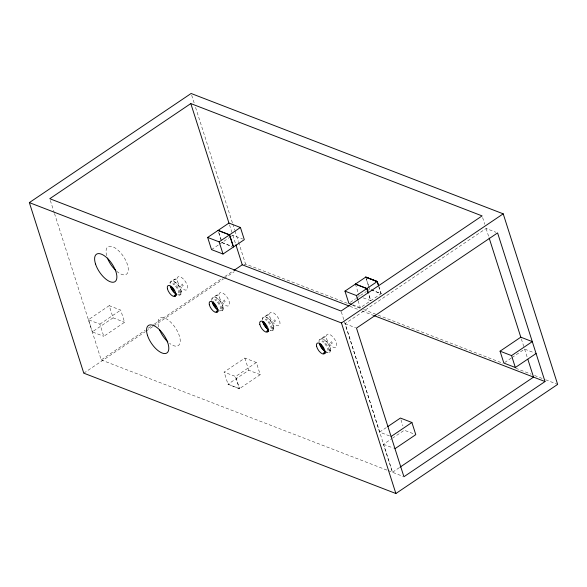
<?xml version="1.0" encoding="UTF-8"?>
<svg xmlns="http://www.w3.org/2000/svg" width="587" height="587" viewBox="0 0 587 587"><rect width="100%" height="100%" fill="white"/><g stroke="black" fill="none" stroke-linecap="round" stroke-linejoin="round"><path stroke-width="0.44" stroke-dasharray="2.94 2.2" d="M109.211 305.673L88.395 319.717L99.878 324.149L103.767 336.322L124.576 322.278L120.695 310.105L109.211 305.673L113.093 317.853L124.576 322.278M99.878 324.149L120.695 310.105M211.525 249.607L218.936 244.61M219.677 244.111L230.669 236.693M231.388 236.209L232.826 235.24L242.673 239.034M113.093 317.853L92.276 331.89L103.767 336.322M54.496 213.507L101.228 359.926L145.209 330.261M148.24 328.221L153.545 324.64M154.308 324.127L224.065 277.071M224.821 276.558L233.164 270.93M83.787 373.171L145.305 331.67M146.06 331.163L152.899 326.548M153.662 326.034L223.53 278.906M224.293 278.392L234.169 271.73M244.038 265.067L245.557 264.047L348.164 303.611M260.224 374.667L248.741 370.236L227.925 384.28L239.408 388.711L260.224 374.667L256.343 362.495L244.86 358.063L224.043 372.107L235.6 376.487L239.489 388.66L227.998 384.228L224.117 372.055M256.343 362.495L235.526 376.538L239.408 388.711M350.329 302.298L355.517 298.805M356.258 298.306L365.914 291.79M366.648 291.291L369.663 289.259L381.146 293.683L360.33 307.727L352.127 304.565M389.445 435.892L379.606 432.098L345.002 323.672L486.109 228.482L495.956 232.283M379.606 432.098L386.349 427.549M399.336 467.656L392.439 472.308L383.487 444.271L391.712 438.724M392.454 438.225L404.304 430.227L414.972 434.343M504.6 362.575L511.262 358.077M512.003 357.578L524.595 349.082L534.441 352.882M221.974 242.556L231.821 246.357M221.901 242.607L231.74 246.408M363.324 297.888L370.779 300.683L368.834 294.593L370.705 300.735M352.442 305.262L360.132 308.226M363.551 309.547L377.236 314.823M378.087 315.153L502.927 363.294M515.753 368.24L531.147 374.176M534.566 375.497L544.824 379.451M545.683 379.782L557.65 384.397M349.889 306.304L358.43 309.591M361.849 310.912L373.809 315.527M345.002 323.672L355.663 327.781M383.487 444.271L393.334 448.064M101.228 359.926L387.391 470.282M388.242 470.613L403.1 476.424M371.292 289.897L381.073 293.735L378.85 286.779M322.74 340.739L324.163 341.803M321.925 341.311L323.349 342.382M265.977 318.873L267.401 319.937M265.17 319.445L266.593 320.509M215.473 299.143L216.897 300.206M214.659 299.715L216.082 300.786M173.569 283.205L174.992 284.269M172.761 283.778L174.185 284.842M331.428 341.524L332.433 343.27M330.62 342.104L331.626 343.843M274.672 319.658L275.67 321.397M273.858 320.231L274.863 321.977M224.161 299.928L225.166 301.674M223.346 300.507L224.351 302.246M182.263 283.991L183.269 285.73M181.449 284.563L182.454 286.309M482.631 217.579L484.774 224.293M486.109 228.482L488.883 237.185M521.344 338.89L524.059 347.387M524.595 349.082L527.581 358.43M378.931 286.727L381.146 293.683M365.782 277.086L368.555 285.781M368.834 286.647L369.663 289.259M366.259 278.876L369.032 287.571M400.972 419.793L402.917 425.883M355.406 284.079L358.187 292.774M358.459 293.647L359.295 296.252M358.114 300.771L360.33 307.727M341.326 311.873L392.512 472.256M191.678 95.219L194.18 103.048M195.566 107.399L232.503 223.141M232.782 224.014L234.727 230.104M235.005 230.977L238.337 241.418M238.615 242.292L245.557 264.047M229.495 224.806L232.276 233.501M232.826 235.24L235.6 243.928M218.995 232.944L221.497 240.773M218.569 232.173L221.343 240.868M244.86 358.063L248.741 370.236M88.468 319.666L92.357 331.838M50.328 200.446L54.224 212.641M323.07 337.466A7.822 3.742 54.7 0 1 327.399 337.444M322.263 338.039A7.822 3.742 54.7 0 1 326.592 338.017M325.477 351.488A7.822 3.742 54.7 0 0 330.18 350.395L330.18 348.994A7.822 3.742 54.7 0 0 324.075 339.8A7.822 3.742 54.7 0 0 319.372 342.294M319.027 342.082A8.313 3.977 54.7 0 1 324.031 339.425A8.313 3.977 54.7 0 1 330.525 349.206A8.313 3.977 54.7 0 1 325.528 351.862M324.728 343.777A7.822 3.742 54.7 0 1 328.038 350.512M325.536 343.197A7.822 3.742 54.7 0 1 328.852 349.94M270.093 330.29A7.822 3.742 54.7 0 0 273.417 328.529L273.417 327.128A7.822 3.742 54.7 0 0 268.024 318.418A7.822 3.742 54.7 0 0 262.609 319.027M262.264 320.209A8.313 3.977 54.7 0 1 266.769 317.274A8.313 3.977 54.7 0 1 273.542 326.203A8.313 3.977 54.7 0 1 270.225 330.701M266.315 315.593A7.822 3.742 54.7 0 1 270.644 315.571M265.5 316.173A7.822 3.742 54.7 0 1 269.829 316.151M268.78 321.331A7.822 3.742 54.7 0 1 272.089 328.067M267.966 321.903A7.822 3.742 54.7 0 1 271.275 328.647M219.589 310.56A7.822 3.742 54.7 0 0 222.913 308.799L222.913 307.397A7.822 3.742 54.7 0 0 217.513 298.688A7.822 3.742 54.7 0 0 212.105 299.297M211.76 300.485A8.313 3.977 54.7 0 1 216.265 297.543A8.313 3.977 54.7 0 1 223.038 306.48A8.313 3.977 54.7 0 1 219.721 310.978M217.454 302.18A7.822 3.742 54.7 0 1 220.771 308.916M215.803 295.87A7.822 3.742 54.7 0 1 220.132 295.848M214.989 296.442A7.822 3.742 54.7 0 1 219.318 296.42M218.269 301.601A7.822 3.742 54.7 0 1 221.585 308.344M177.685 294.623A7.822 3.742 54.7 0 0 181.009 292.862L181.016 291.46A7.822 3.742 54.7 0 0 175.616 282.751A7.822 3.742 54.7 0 0 170.201 283.36M169.863 283.059A8.313 3.977 54.7 0 1 179.145 286.229A8.313 3.977 54.7 0 1 177.817 295.034M173.092 280.505A7.822 3.742 54.7 0 1 177.421 280.483M173.906 279.926A7.822 3.742 54.7 0 1 178.235 279.904M176.371 285.664A7.822 3.742 54.7 0 1 179.681 292.399M175.557 286.236A7.822 3.742 54.7 0 1 178.866 292.979M106.665 255.705A16.553 7.477 56 0 1 115.103 247.956A16.553 7.477 56 0 1 128.304 269.25A16.553 7.477 56 0 1 115.852 270.512M158.6 326.996A16.553 7.477 56 0 1 166.466 318.91A16.553 7.477 56 0 1 180.136 339.301A16.553 7.477 56 0 1 169.533 343.3M180.136 292.084L180.128 293.478L181.823 292.282L181.823 290.881L180.136 292.084M222.033 308.021L222.033 309.422L223.728 308.226L223.728 306.825L222.033 308.021M272.537 327.751L272.537 329.146L274.232 327.95L274.232 326.555L272.537 327.751M329.3 349.617L329.3 351.019L330.995 349.823L330.995 348.421L329.3 349.617M326.68 339.015A7.822 3.537 56 0 0 335.735 347.453A7.822 3.537 56 0 0 332.132 336.168A7.822 3.537 56 0 0 326.68 339.015M269.917 317.149A7.822 3.537 56 0 0 278.972 325.587A7.822 3.537 56 0 0 275.369 314.294A7.822 3.537 56 0 0 269.917 317.149M219.413 297.418A7.822 3.537 56 0 0 228.468 305.856A7.822 3.537 56 0 0 224.865 294.571A7.822 3.537 56 0 0 219.413 297.418M177.509 281.474A7.822 3.537 56 0 0 186.563 289.919A7.822 3.537 56 0 0 182.961 278.627A7.822 3.537 56 0 0 177.509 281.474"/><path stroke-width="0.88" d="M263.79 321.478L262.976 322.05A7.822 3.742 54.7 0 0 268.721 329.623M29.35 202.603L191.12 93.48L503.213 213.829L557.65 384.397L395.88 493.52L83.787 373.171L29.35 202.603L341.443 322.953L395.88 493.52M190.804 103.576L49.778 198.707L341.062 311.037L482.096 215.899L190.804 103.576L228.945 223.067L240.428 227.492L244.309 239.665L223.016 254.032L211.525 249.607L207.644 237.434L228.945 223.067M207.644 237.434L219.127 241.859L240.428 227.492M233.919 270.424L242.262 264.796L349.038 305.974M351.312 304.249L348.847 303.296L344.965 291.123L365.782 277.086L377.265 281.511L378.652 285.862L377.184 281.562L365.782 277.086M344.965 291.123L356.448 295.555L377.265 281.511M341.443 322.953L503.213 213.829M387.831 426.551L400.422 418.054L411.905 422.486L415.787 434.659L394.978 448.695M500.065 351.18L520.801 337.187L532.284 341.619L511.548 355.612L500.065 351.18L503.859 363.074L515.342 367.506L536.085 353.513M391.089 436.523L411.905 422.486M400.099 467.142L533.546 377.125L527.852 359.281M545.029 381.55L403.922 476.739L356.485 328.096L497.593 232.914L545.029 381.55L373.809 315.527M365.701 277.137L377.184 281.562M218.093 230.383L229.576 234.815L233.457 246.988L229.495 234.866L218.012 230.434M355.406 284.079L366.89 288.51L368.284 292.854M355.333 284.13L366.816 288.562L368.203 292.906M324.149 352.435L325.521 353.103M323.334 353.007L324.714 353.675M267.386 330.562L268.765 331.229M266.571 331.141L267.951 331.809M216.882 310.839L218.254 311.506M216.067 311.411L217.439 312.079M174.977 294.894L176.357 295.562M174.163 295.474L175.542 296.142M489.162 238.051L520.801 337.187M511.548 355.612L515.342 367.506M356.448 295.555L357.835 299.906M235.879 244.801L242.262 264.796M219.127 241.859L223.016 254.032M325.477 351.488A7.822 3.742 54.7 0 1 319.739 343.923M323.496 348.458A7.822 3.742 54.7 0 1 320.751 343.916M325.528 351.862A8.313 3.977 54.7 0 1 319.416 343.813M268.765 329.989A8.313 3.977 54.7 0 1 262.653 321.94M266.733 326.585A7.822 3.742 54.7 0 1 263.989 322.05M218.21 309.892A7.822 3.742 54.7 0 1 212.472 302.327M218.254 310.266A8.313 3.977 54.7 0 1 212.149 302.217M216.229 306.862A7.822 3.742 54.7 0 1 213.279 301.747M176.313 293.955A7.822 3.742 54.7 0 1 170.568 286.383M174.324 290.917A7.822 3.742 54.7 0 1 172.094 287.557M176.357 294.322A8.313 3.977 54.7 0 1 170.252 286.273M115.852 270.512A16.553 7.477 56 0 1 107.443 258.053M167.779 341.803A16.553 7.477 56 0 1 159.378 329.344M316.584 346.279A6.428 2.906 56 0 0 323.841 354.027A6.428 2.906 56 0 0 321.808 345.185A6.428 2.906 56 0 0 316.584 346.279M259.821 324.413A6.428 2.906 56 0 0 267.085 332.161A6.428 2.906 56 0 0 265.045 323.312A6.428 2.906 56 0 0 259.821 324.413M209.317 304.682A6.428 2.906 56 0 0 216.574 312.431A6.428 2.906 56 0 0 214.541 303.589A6.428 2.906 56 0 0 209.317 304.682M167.412 288.745A6.428 2.906 56 0 0 174.677 296.494A6.428 2.906 56 0 0 172.637 287.645A6.428 2.906 56 0 0 167.412 288.745M95.512 263.959A16.553 7.477 56 0 0 114.67 281.841A16.553 7.477 56 0 0 107.061 257.964A16.553 7.477 56 0 0 95.512 263.959M147.44 335.25A16.553 7.477 56 0 0 166.598 353.132A16.553 7.477 56 0 0 158.996 329.256A16.553 7.477 56 0 0 147.44 335.25"/></g></svg>
